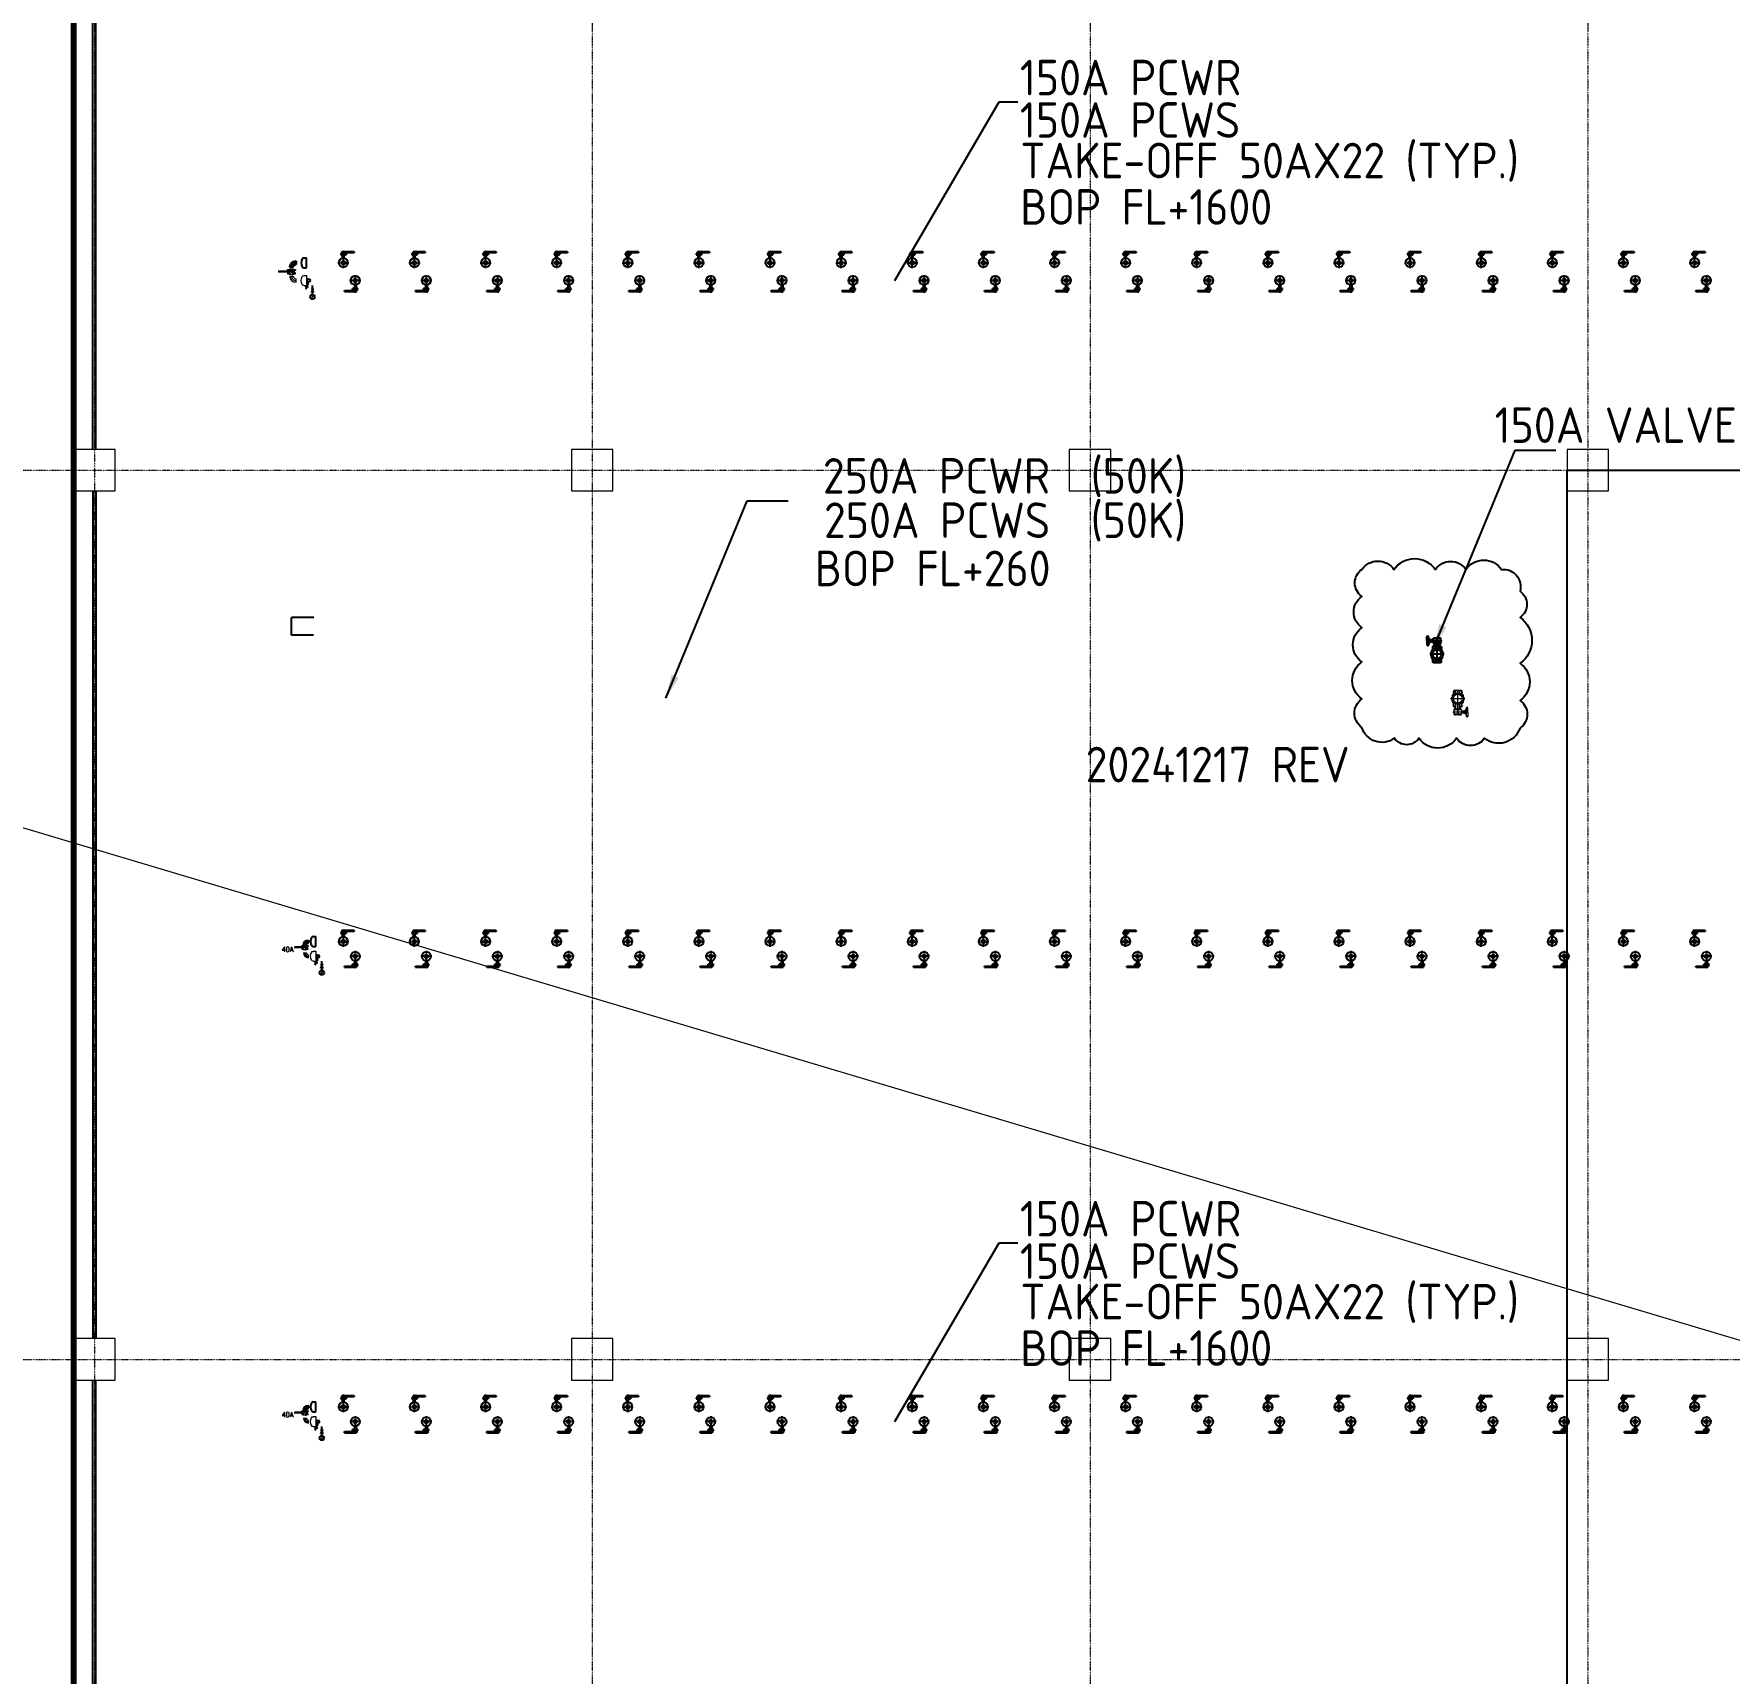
# Model space of a CAD drawing. Extents: x -181672 to 290600, y -29000 to 395522.
# Drawn here: x 175378 to 203983, y 24708 to 52360 of the extents above; entities that cross this region are included whole.
import ezdxf
from ezdxf.enums import TextEntityAlignment as Align

# ---------------------------------------------------------------- set-up
doc = ezdxf.new("R2010")
doc.units = 0
doc.header["$LTSCALE"] = 10
for name, pattern in [('H12PL2$0$JJP_三點線', [0.9, 0.3, -0.15, 0, -0.15, 0, -0.15, 0, -0.15]), ('XFM7P20PCW$0$CENTER', [2, 1.25, -0.25, 0.25, -0.25]), ('XFM7P20PCW$0$CENTER2', [1.125, 0.75, -0.125, 0.125, -0.125]), ('XFM7P20PCW$0$中心', [29.999999, 12, -6, 6, -6])]:
    doc.linetypes.add(name, pattern=pattern)
for name, color, linetype in [('H12PL2$0$A-OBJE-2D', 252, 'Continuous'), ('H12PL2$0$S-COL', 252, 'Continuous'), ('H12PL2$0$S-GRID', 252, 'Continuous'), ('XFDP20$0$A-W-P3_(50K)', 2, 'Continuous'), ('XFM7P20PCW$0$M-CWTR-CENT', 252, 'XFM7P20PCW$0$CENTER'), ('XFM7P20PCW$0$M-CWTR-VAVE', 252, 'Continuous'), ('XFM7P20PCW$0$M-FM-LINE2', 252, 'Continuous'), ('XFM7P20PCW$0$P-PCWR-20.7-P', 252, 'Continuous'), ('XFM7P20PCW$0$PCW 50K', 252, 'Continuous'), ('XFM7P20PCW$0$PIPE-TEXT', 252, 'Continuous'), ('XFM7P20PCW$0$PIPE-TEXT-ARROR', 252, 'Continuous'), ('XFM7P20PCW$0$REV', 252, 'Continuous'), ('XFM7P20PCW$0$U-PV-TXT', 252, 'Continuous')]:
    doc.layers.add(name, color=color, linetype=linetype)
doc.layers.add('XFM7P20PCW$0$M-PIPE-PCWS', color=252, linetype='Continuous', lineweight=9)
doc.styles.add('XFM7P20PCW$0$aa-txt', font='isocp.shx', dxfattribs={"bigfont": 'chineset'})
doc.styles.add('XFM7P20PCW$0$dim-txt', font='isocp.shx', dxfattribs={"width": 0.7, "bigfont": 'chineset'})
doc.styles.add('XFM7P20PCW$0$Standard', font='txt.shx', dxfattribs={"bigfont": 'chineset.shx'})
doc.dimstyles.new('XFM7P20PCW$0$adim-100', dxfattribs={"dimscale": 100, "dimtxt": 0.25, "dimasz": 0.25, "dimexe": 0.1, "dimexo": 0.5, "dimgap": 0.15, "dimtad": 0, "dimdec": 4, "dimtxsty": 'XFM7P20PCW$0$dim-txt', "dimcen": -0.025, "dimclrd": 3, "dimclre": 3, "dimclrt": 256, "dimadec": 0, "dimazin": 0, "dimtfac": 1, "dimtdec": 4, "dimtmove": 0, "dimatfit": 3, "dimfxl": 1.25, "dimarcsym": 0})
doc.dimstyles.new('XFM7P20PCW$0$adim-2000', dxfattribs={"dimscale": 2000, "dimtxt": 0.3, "dimasz": 0.25, "dimexe": 0.1, "dimexo": 0.5, "dimgap": 0.15, "dimtad": 0, "dimdec": 4, "dimzin": 0, "dimdsep": 46, "dimtxsty": 'XFM7P20PCW$0$aa-txt', "dimcen": 2.5, "dimclrd": 256, "dimclre": 256, "dimclrt": 256, "dimadec": 0, "dimazin": 0, "dimtfac": 1, "dimtdec": 4, "dimtmove": 0, "dimatfit": 3, "dimfxl": 0.1, "dimtolj": 1, "dimtzin": 0, "dimarcsym": 0})

# ---------------------------------------------------------------- blocks, each defined once
blk = doc.blocks.new('XFDP20')
at = {"layer": 'XFDP20$0$A-W-P3_(50K)', "ltscale": 0.5}
for p, q in [((176375, 45350), (176375, 59650)), ((176425, 45350), (176425, 59650)), ((176375, 44650), (176375, 30350)), ((176425, 44650), (176425, 30350)), ((176375, 15350), (176375, 29650)), ((176425, 15350), (176425, 29650))]:
    blk.add_line(p, q, dxfattribs=at)
blk = doc.blocks.new('H12PL2')
at = {"layer": 'H12PL2$0$A-OBJE-2D', "lineweight": 0}
blk.add_line((17650, 85950), (243150, 18700), dxfattribs=at)
at = {"layer": 'H12PL2$0$S-COL', "lineweight": 0, "flags": 128}
for points in [[(176050, 44650), (176750, 44650), (176750, 45350), (176050, 45350)], [(184450, 44650), (185150, 44650), (185150, 45350), (184450, 45350)], [(192850, 44650), (193550, 44650), (193550, 45350), (192850, 45350)], [(201250, 44650), (201950, 44650), (201950, 45350), (201250, 45350)], [(176050, 29650), (176750, 29650), (176750, 30350), (176050, 30350)], [(184450, 29650), (185150, 29650), (185150, 30350), (184450, 30350)], [(192850, 29650), (193550, 29650), (193550, 30350), (192850, 30350)], [(201250, 29650), (201950, 29650), (201950, 30350), (201250, 30350)]]:
    blk.add_lwpolyline(points, close=True, dxfattribs=at)
at = {"layer": 'H12PL2$0$S-GRID', "linetype": 'H12PL2$0$JJP_三點線', "lineweight": 0}
for p, q in [((176400, 128250), (176400, -28000)), ((184800, 128250), (184800, -28000)), ((193200, 128250), (193200, -28000)), ((201600, 128250), (201600, -28000)), ((-29000, 45000), (289600, 45000)), ((-29000, 30000), (289600, 30000))]:
    blk.add_line(p, q, dxfattribs=at)
blk.add_blockref('XFDP20', (0, 0))
blk = doc.blocks.new('XFM7P20PCW$0$MA20D1')
at = {"linetype": 'ByBlock'}
for p, q in [((-0.5, -0.25), (-0.5, 0.25)), ((-0.5, -0.25), (0.5, 0.25)), ((0.5, -0.25), (-0.5, 0.25)), ((0.5, 0.25), (0.5, -0.25))]:
    blk.add_line(p, q, dxfattribs=at)
blk = doc.blocks.new('XFM7P20PCW$0$A$C4f2b3071')
at = {"color": 0, "linetype": 'ByBlock'}
for p, q in [((0, 0), (0, 22)), ((219, 0), (0, 0)), ((21, 107), (4, 51)), ((25, 152), (194, 152)), ((25, 152), (25, 135)), ((194, 152), (194, 135)), ((198, 107), (215, 51)), ((219, 0), (219, 22))]:
    blk.add_line(p, q, dxfattribs=at)
for centre, start, end in [((100, 22), 163.2016, 180), ((-75, 135), 343.2016, 0), ((294, 135), 180, 196.7984), ((119, 22), 0, 16.7984)]:
    blk.add_arc(centre, 100, start, end, dxfattribs=at)
blk = doc.blocks.new('XFM7P20PCW$0$A$C1194dcbb')
at = {"color": 1, "linetype": 'ByBlock'}
for p, q in [((0, 76), (357, 76)), ((99, 107), (78, 128)), ((130, 35), (130, 117)), ((130, 35), (130, 117)), ((130, 114), (130, 36)), ((130, 103), (130, 47)), ((130, 91), (130, 61)), ((130, 91), (130, 61)), ((130, 91), (130, 61)), ((161, 45), (182, 24))]:
    blk.add_line(p, q, dxfattribs=at)
at = {"linetype": 'ByBlock'}
for p, q in [((14, 76), (14, 76)), ((14, 76), (14, 76)), ((18, 81), (54, 81)), ((18, 71), (54, 71)), ((39, 71), (41, 51)), ((41, 101), (40, 81)), ((44, 104), (41, 101)), ((41, 101), (58, 101)), ((41, 51), (44, 48)), ((41, 51), (58, 51)), ((44, 104), (59, 104)), ((44, 48), (59, 48)), ((67, 74), (67, 78)), ((67, 78), (78, 78)), ((67, 74), (78, 74)), ((68, 65), (75, 66)), ((71, 54), (77, 57)), ((73, 91), (73, 89)), ((76, 41), (85, 50)), ((78, 82), (78, 84)), ((78, 78), (78, 74)), ((85, 125), (79, 116)), ((79, 116), (85, 107)), ((82, 36), (87, 40)), ((85, 125), (95, 125)), ((85, 107), (95, 107)), ((86, 76), (107, 89)), ((86, 76), (107, 63)), ((90, 28), (94, 33)), ((101, 116), (95, 125)), ((95, 107), (101, 116)), ((99, 21), (104, 31)), ((104, 175), (104, 165)), ((108, 17), (111, 23)), ((115, 186), (121, 186)), ((116, 100), (156, 100)), ((116, 52), (156, 52)), ((119, 14), (120, 20)), ((121, 186), (121, 179)), ((128, 170), (121, 179)), ((126, 84), (135, 84)), ((126, 68), (135, 68)), ((128, 13), (128, 24)), ((132, 24), (128, 24)), ((132, 13), (128, 13)), ((132, 170), (137, 177)), ((132, 13), (132, 24)), ((137, 16), (137, 21)), ((139, 16), (139, 21)), ((145, 169), (141, 176)), ((142, 25), (141, 25)), ((142, 23), (141, 23)), ((142, 14), (141, 14)), ((142, 12), (141, 12)), ((144, 16), (144, 21)), ((146, 16), (146, 21)), ((148, 169), (154, 174)), ((161, 165), (158, 173)), ((165, 45), (160, 35)), ((160, 35), (165, 26)), ((164, 164), (171, 168)), ((165, 97), (239, 97)), ((165, 55), (239, 55)), ((165, 45), (176, 45)), ((165, 26), (176, 26)), ((176, 159), (175, 167)), ((181, 36), (176, 45)), ((176, 26), (181, 36)), ((179, 157), (186, 160)), ((189, 150), (190, 158)), ((192, 147), (200, 149)), ((212, 33), (193, 33)), ((215, 36), (195, 36)), ((201, 138), (203, 146)), ((204, 135), (212, 136)), ((211, 125), (214, 132)), ((215, 36), (212, 33)), ((213, 122), (221, 121)), ((216, 50), (215, 36)), ((218, 110), (223, 117)), ((229, 50), (219, 50)), ((220, 107), (227, 104)), ((226, 97), (228, 100)), ((239, 97), (269, 95)), ((239, 55), (269, 57)), ((269, 95), (331, 95)), ((269, 57), (331, 57))]:
    blk.add_line(p, q, dxfattribs=at)
for points in [[(76, 129), (6, 129), (6, 104), (59, 104)], [(76, 23), (6, 23), (6, 48), (59, 48)], [(94, 144), (34, 144), (34, 129)], [(95, 8), (34, 8), (34, 23)], [(226, 23), (226, 8), (165, 8)], [(254, 48), (254, 23), (184, 23)], [(226, 129), (226, 144), (203, 144)], [(254, 104), (254, 129), (213, 129)], [(216, 48), (254, 48)], [(228, 104), (254, 104)]]:
    blk.add_lwpolyline(points, dxfattribs=at)
for points in [[(73, 91, 0.120011), (71, 90, 0.104957), (70, 89, 0.088923), (69, 88, 0.080167), (69, 86, 0.080167), (69, 85, 0.088923), (70, 83, 0.104957), (71, 82, 0.120011), (73, 82, 0.120011), (75, 82, 0.104957), (76, 83, 0.088923), (77, 85, 0.088923)], [(73, 89, 0.120011), (72, 88, 0.104957), (72, 88, 0.088923), (72, 87, 0.080167), (71, 86, 0.080167), (72, 85, 0.088923), (72, 85, 0.104957), (72, 84, 0.120011), (73, 84, 0.120011), (74, 84, 0.104957), (74, 85, 0.088923), (75, 85)], [(78, 82, 0.108254), (80, 82, 0.102013), (81, 83, 0.094273), (82, 85, 0.089446), (82, 86, 0.089446), (82, 88, 0.094273), (81, 89, 0.102013), (80, 90, 0.108254), (78, 91, 0.108254), (77, 90, 0.207462), (75, 88, -0.005899), (75, 86)], [(78, 84, 0.108254), (79, 84, 0.102013), (79, 85, 0.094273), (80, 85, 0.089446), (80, 86, 0.089446), (80, 87, 0.094273), (79, 88, 0.102013), (79, 88, 0.108254), (78, 89, 0.088886), (78, 88, 0.178069), (77, 88, -0.005748), (77, 85, -0.005748)]]:
    blk.add_lwpolyline(points, format="xyb", dxfattribs=at)
for centre in [(90, 116), (170, 35)]:
    blk.add_circle(centre, 7.32, dxfattribs=at)
for centre, radius, start, end in [((18, 76), 4.63, 90, 180), ((18, 76), 4.63, 180, 270), ((130, 76), 76.1, 121.1866, 328.8134), ((72, 86), 2.7, 341.6663, 342.6546), ((76, 85), 0.803, 333.604, 355.7622), ((76, 165), 27.8, 301.1866, 0), ((115, 175), 11.1, 90, 180), ((141, 76), 36.9, 143.7197, 216.2803), ((116, 95), 5.56, 90, 143.7197), ((116, 57), 5.56, 216.2803, 270), ((126, 76), 8.2, 90, 270), ((130, 172), 2.44, 217.5, 322.5), ((135, 76), 8.2, 270, 90), ((139, 175), 2.44, 27.5, 142.5), ((141, 21), 3.97, 90, 180), ((141, 16), 3.97, 180, 270), ((141, 21), 1.81, 90, 180), ((141, 16), 1.81, 180, 270), ((142, 21), 3.97, 0, 90), ((142, 21), 1.81, 0, 90), ((142, 16), 1.81, 270, 0), ((142, 16), 3.97, 270, 0), ((147, 170), 2.44, 207.5, 312.5), ((156, 172), 2.44, 17.5, 132.5), ((165, 112), 15.1, 233.1301, 270), ((165, 40), 15.1, 90, 126.8699), ((163, 166), 2.44, 197.5, 302.5), ((172, 166), 2.44, 7.5, 122.5), ((178, 159), 2.44, 187.5, 292.5), ((187, 158), 2.44, 357.5, 112.5), ((192, 150), 2.44, 177.5, 282.5), ((219, 22), 27.8, 90, 148.8134), ((201, 147), 2.44, 347.5, 102.5), ((204, 138), 2.44, 167.5, 272.5), ((213, 124), 2.44, 157.5, 262.5), ((212, 133), 2.44, 337.5, 92.5), ((220, 109), 2.44, 147.5, 252.5), ((221, 118), 2.44, 327.5, 82.5), ((227, 102), 2.44, 317.5, 72.5), ((229, 61), 11.1, 270, 325.8229), ((331, 76), 18.7, 270, 90)]:
    blk.add_arc(centre, radius, start, end, dxfattribs=at)
at = {"color": 1, "linetype": 'ByBlock'}
for start, end in [(121.8333, 148.1667), (301.8333, 328.1667)]:
    blk.add_arc((130, 76), 56.9, start, end, dxfattribs=at)
blk = doc.blocks.new('*U573')
blk.add_lwpolyline([(3, -5), (6, 0), (3, 5), (-3, 5), (-6, 0), (-3, -5)], close=True)
blk.add_circle((0, 0), 5.2)
blk = doc.blocks.new('*U574')
at = {"color": 0, "linetype": 'ByBlock', "lineweight": -2, "transparency": 16777216}
blk.add_blockref('*U573', (3364, 91), dxfattribs=at)
for p, rotation in [((3392, 139), 299.9999999999999), ((3392, 43), 59.99999999999999), ((3447, 139), 240), ((3447, 43), 120), ((3475, 91), 180)]:
    blk.add_blockref('*U573', p, dxfattribs=dict(at, rotation=rotation))
blk = doc.blocks.new('XFM7P20PCW$0$A$C8d748a97')
blk.add_line((73, 99), (73, 99))
for centre, radius in [((62, 62), 62.5), ((39, 62, 0), 30), ((39, 62, 0), 28.5), ((89, 63, 0), 17.5), ((89, 63, 0), 15.5)]:
    blk.add_circle(centre, radius)
at = {"layer": 'XFM7P20PCW$0$P-PCWR-20.7-P'}
blk.add_circle((62, 62), 11.1, dxfattribs=at)
at = {"rotation": 90.10000000000002}
blk.add_blockref('*U574', (160, -3357), dxfattribs=at)
blk = doc.blocks.new('XFM7P20PCW$0$Ca-150')
for p, q in [((8.4, 0), (-8.4, 0)), ((-8.4, -4.3), (-8.4, 0)), ((8.4, -4.3), (8.4, 0))]:
    blk.add_line(p, q)
for centre, radius, start, end in [((-5.1, -4.3), 3.28, 180, 241.9431), ((0, 5.3), 14.2, 241.9431, 298.0569), ((5.1, -4.3), 3.28, 298.0569, 0)]:
    blk.add_arc(centre, radius, start, end)
blk = doc.blocks.new('XFM7P20PCW$0$A$C42F67E43')
at = {"layer": 'XFM7P20PCW$0$M-CWTR-CENT'}
for p, q in [((31475, -7436), (31654, -7436)), ((31566, -7526), (31566, -7229))]:
    blk.add_line(p, q, dxfattribs=at)
at = {"layer": 'XFM7P20PCW$0$M-CWTR-VAVE'}
for p, q in [((31521, -7282), (31521, -7302)), ((31611, -7282), (31521, -7282)), ((31521, -7302), (31611, -7302)), ((31542, -7282), (31542, -7250)), ((31746, -7250), (31542, -7250)), ((31551, -7361), (31551, -7302)), ((31580, -7361), (31580, -7302)), ((31589, -7282), (31589, -7270)), ((31746, -7270), (31589, -7270)), ((31611, -7282), (31611, -7302)), ((31746, -7250), (31746, -7270))]:
    blk.add_line(p, q, dxfattribs=at)
for radius in [76.2, 30.1]:
    blk.add_circle((31566, -7436), radius, dxfattribs=at)
for centre, start, end in [((31566, -7421), 90, 270), ((31566, -7451), 270, 90)]:
    blk.add_arc(centre, 15.1, start, end, dxfattribs=at)
blk = doc.blocks.new('XFM7P20PCW$0$Es-050')
for p, q in [((-7.6, 10.6), (-7.6, 4.6)), ((3, 0), (-3, 0))]:
    blk.add_line(p, q)
for radius in [10.6, 4.6]:
    blk.add_arc((-7.6, 0), radius, 0, 90)
at = {"color": 1, "linetype": 'XFM7P20PCW$0$CENTER'}
blk.add_arc((-7.6, 0), 7.62, 0, 90, dxfattribs=at)
blk = doc.blocks.new('XFM7P20PCW$0$A$C02afc0ee')
at = {"color": 1, "linetype": 'ByBlock'}
for p, q in [((-59, 0), (223, 0)), ((-14, 14), (-24, 24)), ((0, -19), (0, 19)), ((0, -19), (0, 19)), ((0, 18), (0, -18)), ((14, -14), (24, -24))]:
    blk.add_line(p, q, dxfattribs=at)
at = {"linetype": 'ByBlock'}
for p, q in [((-52, 0), (-52, 0)), ((-52, 0), (-52, 0)), ((-50, 2), (-35, 2)), ((-38, 22), (-40, 20)), ((-40, 20), (-29, 20)), ((-40, 20), (-40, 2)), ((-38, 22), (-28, 22)), ((-29, -1), (-29, 1)), ((-29, 1), (-24, 1)), ((-26, 7), (-26, 6)), ((-21, 23), (-24, 19)), ((-24, 19), (-21, 14)), ((-24, 3), (-24, 4)), ((-24, 1), (-24, -1)), ((-21, 23), (-16, 23)), ((-21, 14), (-16, 14)), ((-20, 0), (-11, 6)), ((-20, 0), (-11, -6)), ((-14, 19), (-16, 23)), ((-16, 14), (-14, 19)), ((-12, 46), (-12, 41)), ((-7, 51), (-4, 51)), ((-7, 11), (12, 11)), ((-4, 51), (-4, 48)), ((-1, 44), (-4, 48)), ((-2, 4), (2, 4)), ((0, 12), (0, -13)), ((0, 7), (0, -7)), ((0, 7), (0, -7)), ((0, 7), (0, -7)), ((1, 44), (3, 47)), ((7, 43), (5, 47)), ((8, 43), (11, 45)), ((14, 41), (13, 45)), ((16, 41), (19, 43)), ((16, 10), (137, 10)), ((21, 38), (21, 42)), ((23, 38), (26, 39)), ((27, 34), (28, 38)), ((29, 33), (32, 34)), ((33, 29), (34, 32)), ((34, 28), (38, 28)), ((37, 23), (39, 26)), ((38, 21), (42, 21)), ((41, 16), (43, 19)), ((41, 14), (45, 13)), ((44, 10), (45, 11)), ((137, 10), (151, 9)), ((151, 9), (211, 9)), ((-50, -2), (-35, -2)), ((-40, -2), (-40, -20)), ((-40, -20), (-38, -21)), ((-40, -20), (-29, -20)), ((-38, -21), (-28, -21)), ((-29, -1), (-24, -1)), ((-29, -5), (-26, -4)), ((-27, -10), (-25, -9)), ((-25, -14), (-21, -12)), ((-22, -19), (-20, -17)), ((-19, -22), (-17, -20)), ((-15, -25), (-12, -21)), ((-10, -27), (-9, -25)), ((-7, -11), (12, -11)), ((-5, -29), (-5, -26)), ((-2, -4), (2, -4)), ((-1, -29), (-1, -24)), ((1, -24), (-1, -24)), ((1, -29), (-1, -29)), ((1, -29), (1, -24)), ((3, -28), (3, -25)), ((4, -28), (4, -25)), ((6, -24), (5, -24)), ((6, -25), (5, -25)), ((6, -29), (5, -29)), ((6, -30), (5, -30)), ((6, -28), (6, -25)), ((7, -28), (7, -25)), ((16, -14), (14, -19)), ((14, -19), (16, -23)), ((16, -10), (137, -10)), ((16, -14), (21, -14)), ((16, -23), (21, -23)), ((23, -19), (21, -14)), ((21, -23), (23, -19)), ((38, -20), (29, -20)), ((39, -18), (30, -18)), ((39, -18), (38, -20)), ((40, -12), (39, -18)), ((46, -12), (41, -12)), ((137, -10), (151, -9)), ((151, -9), (211, -9))]:
    blk.add_line(p, q, dxfattribs=at)
for points in [[(-13, 38), (-69, 38), (-69, 22)], [(-69, 22), (-28, 22)], [(-12, 42), (-37, 42), (-37, 38)], [(17, 42), (14, 42)], [(37, 38), (37, 42), (21, 42)], [(23, 38), (21, 38)], [(38, 22), (69, 22), (69, 38), (28, 38)], [(-69, -21), (-28, -21)], [(28, -21), (69, -21), (69, -38), (-69, -38), (-69, -21)], [(37, -38), (37, -42), (-37, -42), (-37, -38)]]:
    blk.add_lwpolyline(points)
for points in [[(-26, 7, 0.120011), (-27, 7, 0.104957), (-28, 6, 0.088923), (-28, 6, 0.080167), (-28, 5, 0.080167), (-28, 4, 0.088923), (-28, 4, 0.104957), (-27, 3, 0.120011), (-26, 3, 0.120011), (-26, 3, 0.104957), (-25, 4, 0.088923), (-25, 4, 0.088923)], [(-26, 6, 0.120011), (-27, 6, 0.104957), (-27, 6, 0.088923), (-27, 5, 0.080167), (-27, 5, 0.080167), (-27, 4, 0.088923), (-27, 4, 0.104957), (-27, 4, 0.120011), (-26, 4, 0.120011), (-26, 4, 0.104957), (-26, 4, 0.088923), (-26, 4)], [(-24, 3, 0.108254), (-23, 3, 0.102013), (-23, 3, 0.094273), (-22, 4, 0.089446), (-22, 5, 0.089446), (-22, 6, 0.094273), (-23, 6, 0.102013), (-23, 7, 0.108254), (-24, 7, 0.108254), (-25, 7, 0.207462), (-25, 6, -0.005899), (-26, 5)], [(-24, 4, 0.108254), (-24, 4, 0.102013), (-24, 4, 0.094273), (-23, 4, 0.089446), (-23, 5, 0.089446), (-23, 5, 0.094273), (-24, 6, 0.102013), (-24, 6, 0.108254), (-24, 6, 0.088886), (-24, 6, 0.178069), (-24, 6, -0.005748), (-25, 4, -0.005748)]]:
    blk.add_lwpolyline(points, format="xyb", dxfattribs=at)
for centre in [(-19, 19), (19, -19)]:
    blk.add_circle(centre, 3.39, dxfattribs=at)
for centre, radius, start, end in [((-50, 0), 2.14, 90, 180), ((-50, 0), 2.14, 180, 270), ((0, 0), 35.2, 121.1866, 328.8134), ((-27, 5), 1.25, 341.6663, 342.6546), ((-25, 4), 0.372, 333.604, 355.7622), ((-25, 41), 12.9, 301.1866, 0), ((-7, 46), 5.15, 90, 180), ((5, 0), 17.1, 143.7197, 216.2803), ((-7, 9), 2.57, 90, 143.7197), ((-2, 0), 3.8, 90, 270), ((0, 44), 1.13, 217.5, 322.5), ((2, 0), 3.8, 270, 90), ((4, 46), 1.13, 27.5, 142.5), ((8, 44), 1.13, 207.5, 312.5), ((12, 45), 1.13, 17.5, 132.5), ((16, 17), 6.98, 233.1301, 270), ((15, 42), 1.13, 197.5, 302.5), ((19, 42), 1.13, 7.5, 122.5), ((22, 39), 1.13, 187.5, 292.5), ((26, 38), 1.13, 357.5, 112.5), ((28, 34), 1.13, 177.5, 282.5), ((33, 33), 1.13, 347.5, 102.5), ((34, 29), 1.13, 167.5, 272.5), ((38, 22), 1.13, 157.5, 262.5), ((38, 27), 1.13, 337.5, 92.5), ((42, 15), 1.13, 147.5, 252.5), ((42, 20), 1.13, 327.5, 82.5), ((45, 12), 1.13, 317.5, 72.5), ((211, 0), 8.67, 270, 90), ((-7, -8), 2.57, 216.2803, 270), ((5, -25), 1.84, 90, 180), ((5, -28), 1.84, 180, 270), ((5, -25), 0.836, 90, 180), ((5, -28), 0.836, 180, 270), ((6, -25), 1.84, 0, 90), ((6, -25), 0.836, 0, 90), ((6, -28), 0.836, 270, 0), ((6, -28), 1.84, 270, 0), ((16, -17), 6.98, 90, 126.8699), ((41, -25), 12.9, 90, 148.8134), ((46, -7), 5.15, 270, 325.8229)]:
    blk.add_arc(centre, radius, start, end, dxfattribs=at)
at = {"color": 1, "linetype": 'ByBlock'}
for start, end in [(121.8333, 148.1667), (301.8333, 328.1667)]:
    blk.add_arc((0, 0), 26.3, start, end, dxfattribs=at)
blk = doc.blocks.new('XFM7P20PCW$0$150A SUBMAIN PIPE')
for p, q in [((-158, 250), (-542, 250)), ((-192, 0), (192, 0))]:
    blk.add_line(p, q)
at = {"color": 1, "linetype": 'XFM7P20PCW$0$CENTER2', "ltscale": 50}
for centre in [(-350, 250), (0, 0)]:
    blk.add_circle(centre, 110, dxfattribs=at)
for centre in [(-27631, 0), (28394, 0)]:
    blk.add_circle(centre, 26.7)
at = {"layer": 'XFM7P20PCW$0$M-FM-LINE2'}
for p, q in [((-27645, -48), (-27631, 0)), ((28408, -48), (28394, 0)), ((-27673, -149), (-27664, -116)), ((-27548, -260), (-27581, -293)), ((-27564, -134), (-27564, -84)), ((-27564, -239), (-27564, -204)), ((28311, -260), (28344, -293)), ((28327, -134), (28327, -84)), ((28327, -239), (28327, -204)), ((28436, -149), (28427, -116))]:
    blk.add_line(p, q, dxfattribs=at)
for centre in [(-27564, -277), (28327, -277)]:
    blk.add_circle(centre, 38.2, dxfattribs=at)
at = {"layer": 'XFM7P20PCW$0$M-PIPE-PCWS'}
blk.add_lwpolyline([(-192, 110), (192, 110), (192, -110), (-192, -110)], close=True, dxfattribs=at)
blk.add_circle((0, 0), 11.1, dxfattribs=at)
at = {"layer": 'XFM7P20PCW$0$P-PCWR-20.7-P'}
blk.add_lwpolyline([(-158, 140), (-542, 140), (-542, 360), (-158, 360)], close=True, dxfattribs=at)
at = {"layer": 'XFM7P20PCW$0$PCW 50K', "color": 2}
for p, q in [((-626, 899), (-537, 1055)), ((-447, 899), (-626, 899)), ((-447, 899), (-537, 1055)), ((-532, 681), (-532, 899)), ((-350, 250), (-532, 537)), ((0, 0), (182, -287))]:
    blk.add_line(p, q, dxfattribs=at)
for p in [(-58766, 7686), (-57566, 7686), (-56366, 7686), (-55166, 7686), (-53966, 7686), (-52766, 7686), (-51566, 7686), (-50366, 7686), (-49166, 7686), (-47966, 7686), (-46766, 7686), (-45566, 7686), (-44366, 7686), (-43166, 7686), (-41966, 7686), (-40766, 7686), (-39566, 7686), (-38366, 7686), (-37166, 7686), (-35966, 7686), (-34766, 7686), (-33566, 7686), (-28766, 7736), (-27566, 7686), (-26366, 7686), (-25166, 7686), (-23966, 7686), (-22766, 7686), (-21566, 7686), (-20366, 7686), (-19166, 7686), (-17966, 7686), (-16766, 7686), (-15566, 7686), (-14366, 7686), (-13166, 7686), (-11966, 7686), (-10766, 7686), (-9566, 7686), (-8366, 7686), (-7166, 7686), (-5966, 7686), (-4766, 7686), (-3566, 7686)]:
    blk.add_blockref('XFM7P20PCW$0$A$C42F67E43', p)
at = {"rotation": 180}
for p in [(4566, -7436), (5766, -7436), (6966, -7436), (8166, -7436), (9366, -7436), (10566, -7436), (11766, -7436), (12966, -7436), (14166, -7436), (15366, -7436), (16566, -7436), (17766, -7436), (18966, -7436), (20166, -7436), (21366, -7436), (22566, -7436), (23766, -7436), (24966, -7436), (26166, -7436), (27366, -7436), (28566, -7436), (29766, -7436), (34566, -7436), (35766, -7436), (36966, -7436), (38166, -7436), (39366, -7436), (40566, -7436), (41766, -7436), (42966, -7436), (44166, -7436), (45366, -7436), (46566, -7436), (47766, -7436), (48966, -7436), (50166, -7436), (51366, -7436), (52566, -7436), (53766, -7436), (54966, -7436), (56166, -7436), (57366, -7436), (58566, -7436), (59766, -7436)]:
    blk.add_blockref('XFM7P20PCW$0$A$C42F67E43', p, dxfattribs=at)
at = {"layer": 'XFM7P20PCW$0$M-FM-LINE2'}
for p, xscale, yscale, zscale, rotation in [((-27654, -82), 70.45509076058501, 70.45509076058501, 70.45509076058501, 254.1548001287658), ((-27564, -169), 70.45509076058504, 70.45509076058504, 70.45509076058504, 270.000847733972), ((28327, -169), -70.45509076058504, 70.45509076058504, 70.45509076058504, 89.99915226602805), ((28417, -82), -70.45509076058507, 70.45509076058507, 70.45509076058504, 105.8451998712342)]:
    blk.add_blockref('XFM7P20PCW$0$MA20D1', p, dxfattribs=dict(at, xscale=xscale, yscale=yscale, zscale=zscale, rotation=rotation))
at = {"layer": 'XFM7P20PCW$0$M-PIPE-PCWS'}
for name, p, rotation in [('XFM7P20PCW$0$A$C1194dcbb', (1450, 120), 90), ('XFM7P20PCW$0$A$C1194dcbb', (-810, 130), 270), ('XFM7P20PCW$0$A$C4f2b3071', (-192, -110), 90), ('XFM7P20PCW$0$A$C1194dcbb', (1648, 130), 270)]:
    blk.add_blockref(name, p, dxfattribs=dict(at, rotation=rotation))
for name, p, xscale, yscale, zscale, rotation in [('XFM7P20PCW$0$A$C02afc0ee', (-27848, 150), 0.8, 0.8, 0.8, 180), ('XFM7P20PCW$0$Es-050', (-27848, 61), 8, 8, 8, 180), ('XFM7P20PCW$0$Ca-150', (-27666, 0), -10, 10, 10, 270), ('XFM7P20PCW$0$Ca-150', (28429, 0), 10.00000000000001, 10.00000000000001, 10.00000000000001, 90), ('XFM7P20PCW$0$Es-050', (28613, 61), -8, 8, 8, 180), ('XFM7P20PCW$0$A$C02afc0ee', (28613, 150), -0.8, 0.8, 0.8, 180)]:
    blk.add_blockref(name, p, dxfattribs=dict(at, xscale=xscale, yscale=yscale, zscale=zscale, rotation=rotation))
at = {"layer": 'XFM7P20PCW$0$M-PIPE-PCWS', "xscale": -1, "rotation": 270}
blk.add_blockref('XFM7P20PCW$0$A$C4f2b3071', (192, -110), dxfattribs=at)
at = {"layer": 'XFM7P20PCW$0$P-PCWR-20.7-P', "zscale": 10}
for p, xscale, yscale, rotation in [((-27666, 250), 10, 10, 270), ((28429, 250), -10.00000000000001, 10.00000000000001, 90)]:
    blk.add_blockref('XFM7P20PCW$0$Ca-150', p, dxfattribs=dict(at, xscale=xscale, yscale=yscale, rotation=rotation))
at = {"layer": 'XFM7P20PCW$0$P-PCWR-20.7-P'}
for name, p, rotation in [('XFM7P20PCW$0$A$C1194dcbb', (-1008, 120), 90), ('XFM7P20PCW$0$A$C4f2b3071', (-158, 360), 270)]:
    blk.add_blockref(name, p, dxfattribs=dict(at, rotation=rotation))
at = {"layer": 'XFM7P20PCW$0$P-PCWR-20.7-P', "xscale": -1.000000000000001, "rotation": 90}
blk.add_blockref('XFM7P20PCW$0$A$C4f2b3071', (-542, 360), dxfattribs=at)
at = {"layer": 'XFM7P20PCW$0$P-PCWR-20.7-P'}
blk.add_blockref('XFM7P20PCW$0$A$C8d748a97', (-412, 188), dxfattribs=at)
at = {"layer": 'XFM7P20PCW$0$P-PCWR-20.7-P', "yscale": 8, "zscale": 8}
for p, xscale in [((-27848, 189), -8), ((28613, 189), 8)]:
    blk.add_blockref('XFM7P20PCW$0$Es-050', p, dxfattribs=dict(at, xscale=xscale))
at = {"layer": 'XFM7P20PCW$0$PCW 50K', "color": 2, "xscale": -144.0179999999941, "yscale": 144.0179999999941, "zscale": 144.0179999999941, "rotation": 269.9999992351522}
blk.add_blockref('XFM7P20PCW$0$MA20D1', (-532, 609), dxfattribs=at)
at = {"layer": 'XFM7P20PCW$0$PCW 50K', "xscale": -144.0179999999941, "yscale": 144.0179999999941, "zscale": 144.0179999999941, "rotation": 89.99999923515223}
blk.add_blockref('XFM7P20PCW$0$MA20D1', (182, -359), dxfattribs=at)
at = {"layer": 'XFM7P20PCW$0$M-FM-LINE2', "style": 'XFM7P20PCW$0$Standard'}
for p in [(-28240, 78), (28806, 78)]:
    blk.add_text('40A', height=79.8, dxfattribs=at).set_placement(p)
blk = doc.blocks.new('XFM7P20PCW$0$A$Ce9368a59')
at = {"color": 1, "linetype": 'ByBlock'}
for p, q in [((0, 306), (242, 306)), ((121, 101), (121, 455)), ((296, 80), (41, 80)), ((77, 141), (77, 128)), ((78, 32), (78, 43)), ((121, 116), (121, 25)), ((164, 141), (164, 128)), ((164, 32), (164, 43)), ((232, 71), (232, 89))]:
    blk.add_line(p, q, dxfattribs=at)
at = {"linetype": 'ByBlock'}
for p, q in [((44, 411), (54, 387)), ((53, 414), (59, 400)), ((175, 444), (67, 444)), ((67, 434), (77, 434)), ((91, 404), (91, 444)), ((151, 404), (151, 444)), ((175, 434), (165, 434)), ((189, 414), (183, 400)), ((197, 411), (188, 387)), ((44, 201), (53, 224)), ((52, 198), (58, 211)), ((185, 116), (57, 116)), ((185, 116), (57, 116)), ((57, 116), (57, 48)), ((57, 116), (57, 48)), ((57, 48), (185, 48)), ((57, 48), (57, 42)), ((60, 39), (182, 39)), ((61, 116), (61, 128)), ((178, 131), (64, 131)), ((178, 116), (64, 116)), ((66, 177), (76, 177)), ((66, 168), (82, 168)), ((68, 137), (68, 131)), ((70, 35), (70, 39)), ((84, 138), (71, 138)), ((84, 34), (72, 34)), ((73, 137), (73, 131)), ((74, 35), (74, 39)), ((78, 37), (78, 39)), ((82, 137), (82, 131)), ((82, 35), (82, 39)), ((86, 137), (86, 131)), ((86, 35), (86, 39)), ((121, 37), (86, 37)), ((91, 146), (91, 207)), ((114, 35), (114, 37)), ((121, 35), (114, 35)), ((117, 34), (117, 35)), ((121, 37), (156, 37)), ((121, 35), (128, 35)), ((121, 32), (121, 32)), ((124, 35), (124, 34)), ((128, 35), (128, 37)), ((151, 146), (151, 207)), ((151, 180), (151, 180)), ((151, 170), (151, 170)), ((156, 137), (156, 131)), ((156, 35), (156, 39)), ((171, 138), (158, 138)), ((158, 34), (170, 34)), ((175, 168), (160, 168)), ((160, 137), (160, 131)), ((160, 35), (160, 39)), ((164, 37), (164, 39)), ((175, 177), (165, 177)), ((168, 35), (168, 39)), ((169, 137), (169, 131)), ((172, 35), (172, 39)), ((174, 131), (174, 137)), ((181, 116), (181, 128)), ((189, 198), (184, 211)), ((185, 116), (185, 48)), ((185, 116), (185, 48)), ((185, 116), (185, 48)), ((216, 90), (185, 90)), ((185, 70), (216, 70)), ((185, 48), (185, 42)), ((198, 201), (188, 224)), ((266, 98), (216, 98)), ((216, 98), (216, 80)), ((216, 80), (216, 62)), ((216, 62), (266, 62)), ((245, 98), (266, 141)), ((245, 62), (266, 19)), ((266, 147), (266, 80)), ((266, 13), (266, 80)), ((291, 80), (291, 147)), ((291, 80), (291, 13))]:
    blk.add_line(p, q, dxfattribs=at)
for centre, radius in [((121, 306), 96.4), ((121, 306), 74.5), ((232, 80), 3.47)]:
    blk.add_circle(centre, radius, dxfattribs=at)
for centre, radius, start, end in [((121, 306), 109, 168.2652, 191.7348), ((15, 344), 16.5, 268.9454, 51.0546), ((121, 306), 109, 128.9249, 151.7348), ((67, 420), 24.1, 89.7234, 201.8508), ((40, 382), 14.8, 316.6993, 21.8508), ((67, 420), 14.8, 89.7234, 201.8508), ((72, 406), 14.8, 201.8508, 295.8774), ((77, 420), 14.8, 15.6401, 89.7234), ((82, 404), 9.27, 291.6183, 0), ((165, 420), 14.8, 90.2766, 164.3599), ((160, 404), 9.27, 180, 248.3817), ((169, 406), 14.8, 244.1226, 338.1492), ((175, 420), 24.1, 338.1492, 90.2766), ((175, 420), 14.8, 338.1492, 90.2766), ((202, 382), 14.8, 158.1492, 223.3007), ((121, 306), 109, 28.2652, 51.0751), ((227, 344), 16.5, 128.9454, 271.0546), ((121, 306), 109, 348.2652, 11.7348), ((15, 267), 16.5, 308.9454, 91.0546), ((121, 306), 109, 208.2652, 230.7986), ((66, 192), 24.1, 157.8726, 270), ((40, 230), 14.8, 337.8726, 43.0241), ((66, 192), 14.8, 157.8726, 270), ((60, 42), 2.86, 180, 270), ((72, 206), 14.8, 63.846, 157.8726), ((64, 128), 2.56, 90, 180), ((71, 135), 2.65, 32.344, 147.656), ((72, 36), 2.35, 209.5877, 330.4123), ((77, 129), 8.78, 59.2794, 120.7206), ((78, 42), 7.61, 237.5432, 302.4568), ((76, 192), 14.8, 270, 0), ((76, 146), 14.8, 270, 0), ((82, 159), 9.27, 0, 90), ((84, 135), 2.65, 32.344, 147.656), ((84, 36), 2.35, 209.5877, 330.4123), ((82, 207), 9.27, 0, 68.3817), ((121, 37), 4.52, 217.7071, 322.2929), ((160, 207), 9.27, 111.6183, 180), ((165, 192), 14.8, 180, 270), ((160, 159), 9.27, 90, 180), ((165, 146), 14.8, 180, 270), ((158, 135), 2.65, 32.344, 147.656), ((158, 36), 2.35, 209.5877, 330.4123), ((165, 129), 8.78, 59.2794, 120.7206), ((164, 42), 7.61, 237.5432, 302.4568), ((170, 206), 14.8, 22.1274, 116.154), ((170, 36), 2.35, 209.5877, 330.4123), ((171, 135), 2.65, 32.344, 147.656), ((175, 192), 24.1, 270, 22.1274), ((175, 192), 14.8, 270, 22.1274), ((178, 128), 2.56, 0, 90), ((182, 42), 2.86, 270, 0), ((202, 230), 14.8, 136.9759, 202.1274), ((121, 306), 109, 309.2014, 331.7348), ((227, 267), 16.5, 88.9454, 231.0546), ((278, 147), 12.6, 360, 180), ((278, 13), 12.6, 180, 0)]:
    blk.add_arc(centre, radius, start, end, dxfattribs=at)
for p in [(48, 80), (61, 116), (121, 32), (278, 0), (291, 13)]:
    blk.add_point(p, dxfattribs=at)
blk = doc.blocks.new('XFM7P20PCW')
at = {"color": 1, "linetype": 'XFM7P20PCW$0$中心', "ltscale": 200, "const_width": 100}
blk.add_lwpolyline([(176047.39483, 88731), (242893.75, 89758), (242893.75, 566.5), (176047.39483, -460.5)], close=True, dxfattribs=at)
blk.add_lwpolyline([(201250, 45000), (236338.5, 45000), (236338.5, -465), (201250, -465)], close=True)
blk.add_circle((180012.88063, 48200), 26.71007)
at = {"layer": 'XFM7P20PCW$0$M-FM-LINE2'}
for p, q in [((179970.71015, 48051.42021), (179980.05274, 48084.33706)), ((179999.28974, 48152.11506), (180012.88063, 48200)), ((180079.65198, 48066.0862), (180079.65124, 48115.8625)), ((180096.13213, 47939.70588), (180063.07066, 47906.64343)), ((180079.65352, 47961.41412), (180079.65302, 47995.63111))]:
    blk.add_line(p, q, dxfattribs=at)
blk.add_circle((180079.65408, 47923.22734), 38.18678, dxfattribs=at)
at = {"layer": 'XFM7P20PCW$0$PCW 50K'}
for p, q in [((179723.28374, 42215.37024), (179725.22695, 42516.98276)), ((180100.48534, 42516.98829), (179725.22695, 42516.98276)), ((180098.54213, 42215.37576), (179723.28374, 42215.37024))]:
    blk.add_line(p, q, dxfattribs=at)
at = {"layer": 'XFM7P20PCW$0$REV'}
blk.add_lwpolyline([(197786.55381, 43326.41453, -0.52056705), (198326.8413, 43326.41453, -0.52056705), (199025.99593, 43326.41453, -0.52056705), (199543.30908, 43326.41453, -0.52056705), (200142.75365, 43326.41453, -0.52056705), (200454.92519, 42958.15759, -0.52056705), (200454.92519, 42514.67482, -0.52056705), (200454.92519, 41742.65418, -0.52056705), (200454.92519, 41116.59748, -0.52056705), (200454.92519, 40649.79857, -0.52056705), (199855.86126, 40477.8917, -0.52056705), (199381.55479, 40477.8917, -0.52056705), (198750.12683, 40477.8917, -0.52056705), (198335.42912, 40477.8917, -0.52056705), (197786.55381, 40661.80243, -0.52056705), (197786.55381, 41141.16276, -0.52056705), (197786.55381, 41764.83902, -0.52056705), (197786.55381, 42343.82397, -0.52056705), (197786.55381, 42870.87863, -0.52056705)], format="xyb", close=True, dxfattribs=at)
for name, p in [('XFM7P20PCW$0$A$C42F67E43', (149034.45179, 55935.57397)), ('XFM7P20PCW$0$A$C42F67E43', (150234.45179, 55935.57397)), ('XFM7P20PCW$0$A$C42F67E43', (151434.45179, 55935.57397)), ('XFM7P20PCW$0$A$C42F67E43', (152634.45179, 55935.57397)), ('XFM7P20PCW$0$A$C42F67E43', (153834.45179, 55935.57397)), ('XFM7P20PCW$0$A$C42F67E43', (155034.45179, 55935.57397)), ('XFM7P20PCW$0$A$C42F67E43', (156234.45179, 55935.57397)), ('XFM7P20PCW$0$A$C42F67E43', (157434.45179, 55935.57397)), ('XFM7P20PCW$0$A$C42F67E43', (158634.45179, 55935.57397)), ('XFM7P20PCW$0$A$C42F67E43', (159834.45179, 55935.57397)), ('XFM7P20PCW$0$A$C42F67E43', (161034.45179, 55935.57397)), ('XFM7P20PCW$0$A$C42F67E43', (162234.45179, 55935.57397)), ('XFM7P20PCW$0$A$C42F67E43', (163434.45179, 55935.57397)), ('XFM7P20PCW$0$A$C42F67E43', (164634.45179, 55935.57397)), ('XFM7P20PCW$0$A$C42F67E43', (165834.45179, 55935.57397)), ('XFM7P20PCW$0$A$C42F67E43', (167034.45179, 55935.57397)), ('XFM7P20PCW$0$A$C42F67E43', (168234.45179, 55935.57397)), ('XFM7P20PCW$0$A$C42F67E43', (169434.45179, 55935.57397)), ('XFM7P20PCW$0$A$C42F67E43', (170634.45179, 55935.57397)), ('XFM7P20PCW$0$A$C42F67E43', (171834.45179, 55935.57397)), ('XFM7P20PCW$0$150A SUBMAIN PIPE', (207800, 36800)), ('XFM7P20PCW$0$150A SUBMAIN PIPE', (207800, 28950))]:
    blk.add_blockref(name, p)
at = {"rotation": 180}
for p in [(212365.58795, 40764.41244), (213565.58795, 40764.41244), (214765.58795, 40764.41244), (215965.58795, 40764.41244), (217165.58795, 40764.41244), (218365.58795, 40764.41244), (219565.58795, 40764.41244), (220765.58795, 40764.41244), (221965.58795, 40764.41244), (223165.58795, 40764.41244), (224365.58795, 40764.41244), (225565.58795, 40764.41244), (226765.58795, 40764.41244), (227965.58795, 40764.41244), (229165.58795, 40764.41244), (230365.58795, 40764.41244), (231565.58795, 40764.41244), (232765.58795, 40764.41244), (233965.58795, 40764.41244), (235165.58795, 40764.41244)]:
    blk.add_blockref('XFM7P20PCW$0$A$C42F67E43', p, dxfattribs=at)
at = {"layer": 'XFM7P20PCW$0$M-FM-LINE2'}
for p, xscale, yscale, zscale, rotation in [((179989.67124, 48118.22606), 70.45509076058501, 70.45509076058501, 70.45509076058501, 254.1548001287658), ((180079.6525, 48030.85865), 70.45509076058504, 70.45509076058504, 70.45509076058504, 270.000847733972)]:
    blk.add_blockref('XFM7P20PCW$0$MA20D1', p, dxfattribs=dict(at, xscale=xscale, yscale=yscale, zscale=zscale, rotation=rotation))
at = {"layer": 'XFM7P20PCW$0$M-PIPE-PCWS', "rotation": 180}
blk.add_blockref('XFM7P20PCW$0$A$C02afc0ee', (179725.10895, 48350.11886), dxfattribs=at)
at = {"layer": 'XFM7P20PCW$0$M-PIPE-PCWS', "yscale": 10, "zscale": 10}
for name, p, xscale, rotation in [('XFM7P20PCW$0$Es-050', (179725.22695, 48276.2), 10, 180), ('XFM7P20PCW$0$Ca-150', (179978.26768, 48200), -10, 270)]:
    blk.add_blockref(name, p, dxfattribs=dict(at, xscale=xscale, rotation=rotation))
at = {"layer": 'XFM7P20PCW$0$M-PIPE-PCWS'}
blk.add_blockref('XFM7P20PCW$0$A$Ce9368a59', (199283.1405, 40840.3), dxfattribs=at)
at = {"layer": 'XFM7P20PCW$0$P-PCWR-20.7-P', "xscale": -10, "yscale": 10, "zscale": 10}
blk.add_blockref('XFM7P20PCW$0$Es-050', (179725.22695, 48423.8), dxfattribs=at)
at = {"layer": 'XFM7P20PCW$0$P-PCWR-20.7-P', "xscale": 10, "yscale": 10, "zscale": 10, "rotation": 270}
blk.add_blockref('XFM7P20PCW$0$Ca-150', (179978.26768, 48500.23773), dxfattribs=at)
at = {"layer": 'XFM7P20PCW$0$P-PCWR-20.7-P', "rotation": 180}
blk.add_blockref('XFM7P20PCW$0$A$Ce9368a59', (199174.8595, 42201.7), dxfattribs=at)
at = {"layer": 'XFM7P20PCW$0$REV', "extrusion": (0, 0, -1), "style": 'XFM7P20PCW$0$aa-txt', "text_generation_flag": 2}
blk.add_text('20241217 REV', height=600, dxfattribs=at).set_placement((-193125.23622, 39734.38844, 0))
at = {"layer": 'XFM7P20PCW$0$U-PV-TXT', "extrusion": (0, 0, -1), "style": 'XFM7P20PCW$0$aa-txt', "text_generation_flag": 2}
for s, p in [('150A PCWR', (-192015.98159, 51323.45966, 0)), ('150A PCWS ', (-192015.98159, 50608.54146, 0)), ('TAKE-OFF 50AX22 (TYP.)', (-192022.33002, 49924.26633, 0)), ('BOP FL+1600', (-192022.33002, 49141.29132, 0)), ('BOP FL+260', (-188554.22965, 43043.41446, 0)), ('150A PCWR', (-192015.98159, 32073.45966, 0)), ('150A PCWS ', (-192015.98159, 31358.54146, 0)), ('TAKE-OFF 50AX22 (TYP.)', (-192022.33002, 30674.26633, 0)), ('BOP FL+1600', (-192022.33002, 29891.29132, 0))]:
    blk.add_text(s, height=600, dxfattribs=at).set_placement(p)
at = {"layer": 'XFM7P20PCW$0$U-PV-TXT', "style": 'XFM7P20PCW$0$aa-txt'}
for s, p in [('150A VALVE  (FUTURE)', (207776.17003, 45760.82797)), ('250A PCWR  (50K)', (194820.9278, 44904.87447)), ('250A PCWS  (50K)', (194820.9278, 44156.55562))]:
    blk.add_text(s, height=600, dxfattribs=at).set_placement(p, align=Align.MIDDLE_RIGHT)
at = {"layer": 'XFM7P20PCW$0$PIPE-TEXT'}
for points in [[(189907.8059, 48200), (191666.57064, 51215.08274), (191978.47916, 51215.78978)], [(189907.8059, 28950), (191666.57064, 31965.08274), (191978.47916, 31965.78978)]]:
    blk.add_leader(points, dimstyle='XFM7P20PCW$0$adim-100', override={"dimasz": 1}, dxfattribs=at)
at = {"layer": 'XFM7P20PCW$0$PIPE-TEXT-ARROR'}
for points in [[(198999.36154, 42009.63971), (200371.09926, 45340.70424), (201058.99767, 45340.70424)], [(186044.11932, 41153.6862), (187415.85704, 44484.75074), (188103.75544, 44484.75074)]]:
    blk.add_leader(points, dimstyle='XFM7P20PCW$0$adim-2000', override={"dimasz": 0.2}, dxfattribs=at)

msp = doc.modelspace()

# ---------------------------------------------------------------- block references
for name in ['XFM7P20PCW', 'H12PL2']:
    msp.add_blockref(name, (0, 0))

doc.saveas('drawing.dxf')
